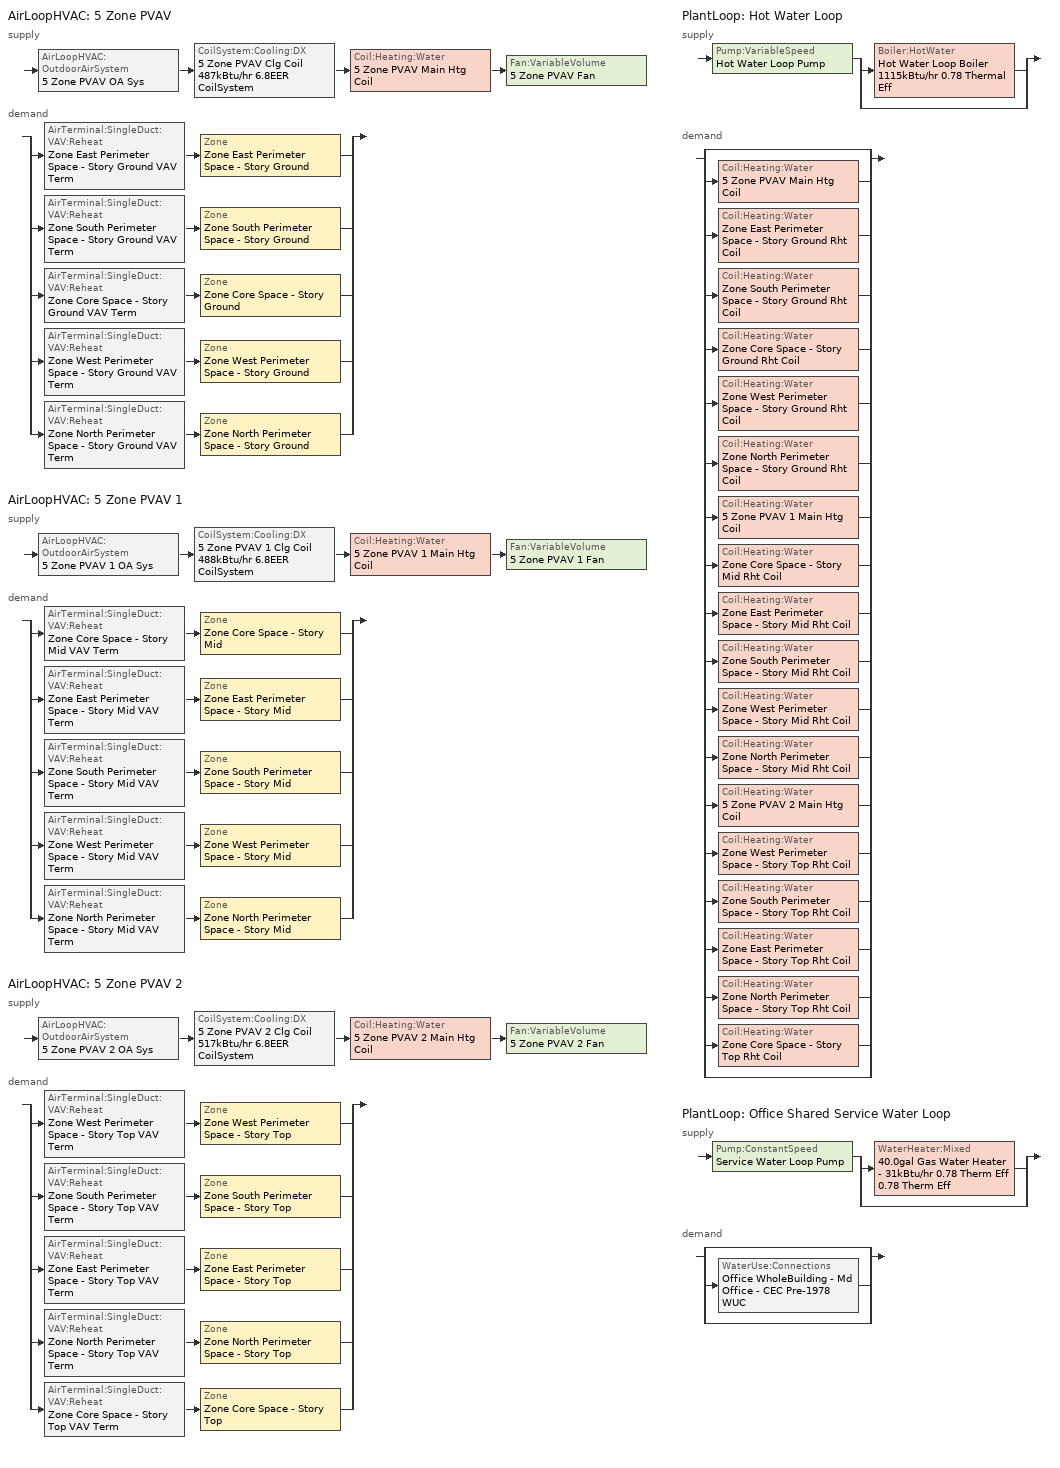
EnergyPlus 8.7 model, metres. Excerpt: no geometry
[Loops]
AirLoopHVAC '5 Zone PVAV'
 supply: AirLoopHVAC:OutdoorAirSystem '5 Zone PVAV OA Sys' > CoilSystem:Cooling:DX '5 Zone PVAV Clg Coil 487kBtu/hr 6.8EER CoilSystem' > Coil:Heating:Water '5 Zone PVAV Main Htg Coil' > Fan:VariableVolume '5 Zone PVAV Fan'
 demand: split
  | AirTerminal:SingleDuct:VAV:Reheat 'Zone East Perimeter Space - Story Ground VAV Term' > Zone 'Zone East Perimeter Space - Story Ground'
  | AirTerminal:SingleDuct:VAV:Reheat 'Zone South Perimeter Space - Story Ground VAV Term' > Zone 'Zone South Perimeter Space - Story Ground'
  | AirTerminal:SingleDuct:VAV:Reheat 'Zone Core Space - Story Ground VAV Term' > Zone 'Zone Core Space - Story Ground'
  | AirTerminal:SingleDuct:VAV:Reheat 'Zone West Perimeter Space - Story Ground VAV Term' > Zone 'Zone West Perimeter Space - Story Ground'
  | AirTerminal:SingleDuct:VAV:Reheat 'Zone North Perimeter Space - Story Ground VAV Term' > Zone 'Zone North Perimeter Space - Story Ground'
AirLoopHVAC '5 Zone PVAV 1'
 supply: AirLoopHVAC:OutdoorAirSystem '5 Zone PVAV 1 OA Sys' > CoilSystem:Cooling:DX '5 Zone PVAV 1 Clg Coil 488kBtu/hr 6.8EER CoilSystem' > Coil:Heating:Water '5 Zone PVAV 1 Main Htg Coil' > Fan:VariableVolume '5 Zone PVAV 1 Fan'
 demand: split
  | AirTerminal:SingleDuct:VAV:Reheat 'Zone Core Space - Story Mid VAV Term' > Zone 'Zone Core Space - Story Mid'
  | AirTerminal:SingleDuct:VAV:Reheat 'Zone East Perimeter Space - Story Mid VAV Term' > Zone 'Zone East Perimeter Space - Story Mid'
  | AirTerminal:SingleDuct:VAV:Reheat 'Zone South Perimeter Space - Story Mid VAV Term' > Zone 'Zone South Perimeter Space - Story Mid'
  | AirTerminal:SingleDuct:VAV:Reheat 'Zone West Perimeter Space - Story Mid VAV Term' > Zone 'Zone West Perimeter Space - Story Mid'
  | AirTerminal:SingleDuct:VAV:Reheat 'Zone North Perimeter Space - Story Mid VAV Term' > Zone 'Zone North Perimeter Space - Story Mid'
AirLoopHVAC '5 Zone PVAV 2'
 supply: AirLoopHVAC:OutdoorAirSystem '5 Zone PVAV 2 OA Sys' > CoilSystem:Cooling:DX '5 Zone PVAV 2 Clg Coil 517kBtu/hr 6.8EER CoilSystem' > Coil:Heating:Water '5 Zone PVAV 2 Main Htg Coil' > Fan:VariableVolume '5 Zone PVAV 2 Fan'
 demand: split
  | AirTerminal:SingleDuct:VAV:Reheat 'Zone West Perimeter Space - Story Top VAV Term' > Zone 'Zone West Perimeter Space - Story Top'
  | AirTerminal:SingleDuct:VAV:Reheat 'Zone South Perimeter Space - Story Top VAV Term' > Zone 'Zone South Perimeter Space - Story Top'
  | AirTerminal:SingleDuct:VAV:Reheat 'Zone East Perimeter Space - Story Top VAV Term' > Zone 'Zone East Perimeter Space - Story Top'
  | AirTerminal:SingleDuct:VAV:Reheat 'Zone North Perimeter Space - Story Top VAV Term' > Zone 'Zone North Perimeter Space - Story Top'
  | AirTerminal:SingleDuct:VAV:Reheat 'Zone Core Space - Story Top VAV Term' > Zone 'Zone Core Space - Story Top'
PlantLoop 'Hot Water Loop'
 supply: Pump:VariableSpeed 'Hot Water Loop Pump' > split
  | Boiler:HotWater 'Hot Water Loop Boiler 1115kBtu/hr 0.78 Thermal Eff'
  | bypass
 demand: split
  | bypass
  | Coil:Heating:Water '5 Zone PVAV Main Htg Coil'
  | Coil:Heating:Water 'Zone East Perimeter Space - Story Ground Rht Coil'
  | Coil:Heating:Water 'Zone South Perimeter Space - Story Ground Rht Coil'
  | Coil:Heating:Water 'Zone Core Space - Story Ground Rht Coil'
  | Coil:Heating:Water 'Zone West Perimeter Space - Story Ground Rht Coil'
  | Coil:Heating:Water 'Zone North Perimeter Space - Story Ground Rht Coil'
  | Coil:Heating:Water '5 Zone PVAV 1 Main Htg Coil'
  | Coil:Heating:Water 'Zone Core Space - Story Mid Rht Coil'
  | Coil:Heating:Water 'Zone East Perimeter Space - Story Mid Rht Coil'
  | Coil:Heating:Water 'Zone South Perimeter Space - Story Mid Rht Coil'
  | Coil:Heating:Water 'Zone West Perimeter Space - Story Mid Rht Coil'
  | Coil:Heating:Water 'Zone North Perimeter Space - Story Mid Rht Coil'
  | Coil:Heating:Water '5 Zone PVAV 2 Main Htg Coil'
  | Coil:Heating:Water 'Zone West Perimeter Space - Story Top Rht Coil'
  | Coil:Heating:Water 'Zone South Perimeter Space - Story Top Rht Coil'
  | Coil:Heating:Water 'Zone East Perimeter Space - Story Top Rht Coil'
  | Coil:Heating:Water 'Zone North Perimeter Space - Story Top Rht Coil'
  | Coil:Heating:Water 'Zone Core Space - Story Top Rht Coil'
  | bypass
PlantLoop 'Office Shared Service Water Loop'
 supply: Pump:ConstantSpeed 'Service Water Loop Pump' > split
  | WaterHeater:Mixed '40.0gal Gas Water Heater - 31kBtu/hr 0.78 Therm Eff 0.78 Therm Eff'
  | bypass
 demand: split
  | bypass
  | WaterUse:Connections 'Office WholeBuilding - Md Office - CEC Pre-1978 WUC'
  | bypass
[ZoneControl:Thermostat] Control Object Type 1=ThermostatSetpoint:DualSetpoint
Name | Zone or ZoneList | Control Type Schedule | Control Name 1
Zone Core Space - Story Ground Thermostat | Zone Core Space - Story Ground | Zone Core Space - Story Ground Thermostat Schedule | Office WholeBuilding - Md Office - CEC Pre-1978 Thermostat 11
Zone Core Space - Story Mid Thermostat | Zone Core Space - Story Mid | Zone Core Space - Story Mid Thermostat Schedule | Office WholeBuilding - Md Office - CEC Pre-1978 Thermostat 1
Zone Core Space - Story Top Thermostat | Zone Core Space - Story Top | Zone Core Space - Story Top Thermostat Schedule | Office WholeBuilding - Md Office - CEC Pre-1978 Thermostat 4
Zone East Perimeter Space - Story Ground Thermostat | Zone East Perimeter Space - Story Ground | Zone East Perimeter Space - Story Ground Thermostat Schedule | Office WholeBuilding - Md Office - CEC Pre-1978 Thermostat 6
Zone East Perimeter Space - Story Mid Thermostat | Zone East Perimeter Space - Story Mid | Zone East Perimeter Space - Story Mid Thermostat Schedule | Office WholeBuilding - Md Office - CEC Pre-1978 Thermostat 12
Zone East Perimeter Space - Story Top Thermostat | Zone East Perimeter Space - Story Top | Zone East Perimeter Space - Story Top Thermostat Schedule | Office WholeBuilding - Md Office - CEC Pre-1978 Thermostat 3
Zone North Perimeter Space - Story Ground Thermostat | Zone North Perimeter Space - Story Ground | Zone North Perimeter Space - Story Ground Thermostat Schedule | Office WholeBuilding - Md Office - CEC Pre-1978 Thermostat
Zone North Perimeter Space - Story Mid Thermostat | Zone North Perimeter Space - Story Mid | Zone North Perimeter Space - Story Mid Thermostat Schedule | Office WholeBuilding - Md Office - CEC Pre-1978 Thermostat 8
Zone North Perimeter Space - Story Top Thermostat | Zone North Perimeter Space - Story Top | Zone North Perimeter Space - Story Top Thermostat Schedule | Office WholeBuilding - Md Office - CEC Pre-1978 Thermostat 2
Zone South Perimeter Space - Story Ground Thermostat | Zone South Perimeter Space - Story Ground | Zone South Perimeter Space - Story Ground Thermostat Schedule | Office WholeBuilding - Md Office - CEC Pre-1978 Thermostat 13
Zone South Perimeter Space - Story Mid Thermostat | Zone South Perimeter Space - Story Mid | Zone South Perimeter Space - Story Mid Thermostat Schedule | Office WholeBuilding - Md Office - CEC Pre-1978 Thermostat 9
Zone South Perimeter Space - Story Top Thermostat | Zone South Perimeter Space - Story Top | Zone South Perimeter Space - Story Top Thermostat Schedule | Office WholeBuilding - Md Office - CEC Pre-1978 Thermostat 5
Zone West Perimeter Space - Story Ground Thermostat | Zone West Perimeter Space - Story Ground | Zone West Perimeter Space - Story Ground Thermostat Schedule | Office WholeBuilding - Md Office - CEC Pre-1978 Thermostat 10
Zone West Perimeter Space - Story Mid Thermostat | Zone West Perimeter Space - Story Mid | Zone West Perimeter Space - Story Mid Thermostat Schedule | Office WholeBuilding - Md Office - CEC Pre-1978 Thermostat 7
Zone West Perimeter Space - Story Top Thermostat | Zone West Perimeter Space - Story Top | Zone West Perimeter Space - Story Top Thermostat Schedule | Office WholeBuilding - Md Office - CEC Pre-1978 Thermostat 14
[ThermostatSetpoint:DualSetpoint] Heating Setpoint Temperature Schedule=OfficeHtgSetpt; Cooling Setpoint Temperature Schedule=OfficeClgSetpt
Office WholeBuilding - Md Office - CEC Pre-1978 Thermostat 11; Office WholeBuilding - Md Office - CEC Pre-1978 Thermostat 1; Office WholeBuilding - Md Office - CEC Pre-1978 Thermostat 4; Office WholeBuilding - Md Office - CEC Pre-1978 Thermostat 6; Office WholeBuilding - Md Office - CEC Pre-1978 Thermostat 12; Office WholeBuilding - Md Office - CEC Pre-1978 Thermostat 3; Office WholeBuilding - Md Office - CEC Pre-1978 Thermostat; Office WholeBuilding - Md Office - CEC Pre-1978 Thermostat 8; Office WholeBuilding - Md Office - CEC Pre-1978 Thermostat 2; Office WholeBuilding - Md Office - CEC Pre-1978 Thermostat 13; Office WholeBuilding - Md Office - CEC Pre-1978 Thermostat 9; Office WholeBuilding - Md Office - CEC Pre-1978 Thermostat 5; Office WholeBuilding - Md Office - CEC Pre-1978 Thermostat 10; Office WholeBuilding - Md Office - CEC Pre-1978 Thermostat 7; Office WholeBuilding - Md Office - CEC Pre-1978 Thermostat 14
[AirTerminal:SingleDuct:VAV:Reheat] Availability Schedule=Always On Discrete; Maximum Air Flow Rate {m3/s}=Autosize; Zone Minimum Air Flow Input Method=Constant; Fixed Minimum Air Flow Rate {m3/s}=0; Maximum Hot Water or Steam Flow Rate {m3/s}=Autosize; Minimum Hot Water or Steam Flow Rate {m3/s}=0; Convergence Tolerance=0.001; Damper Heating Action=Normal; Maximum Flow per Zone Floor Area During Reheat {m3/s-m2}=Autocalculate; Maximum Flow Fraction During Reheat=Autocalculate; Maximum Reheat Air Temperature {C}=35
Name | Constant Minimum Air Flow Fraction | Reheat Coil
Zone Core Space - Story Ground VAV Term | 0.327325 | Zone Core Space - Story Ground Rht Coil
Zone Core Space - Story Mid VAV Term | 0.316869 | Zone Core Space - Story Mid Rht Coil
Zone Core Space - Story Top VAV Term | 0.336864 | Zone Core Space - Story Top Rht Coil
Zone East Perimeter Space - Story Ground VAV Term | 0.3 | Zone East Perimeter Space - Story Ground Rht Coil
Zone East Perimeter Space - Story Mid VAV Term | 0.3 | Zone East Perimeter Space - Story Mid Rht Coil
Zone East Perimeter Space - Story Top VAV Term | 0.3 | Zone East Perimeter Space - Story Top Rht Coil
Zone North Perimeter Space - Story Ground VAV Term | 0.3 | Zone North Perimeter Space - Story Ground Rht Coil
Zone North Perimeter Space - Story Mid VAV Term | 0.3 | Zone North Perimeter Space - Story Mid Rht Coil
Zone North Perimeter Space - Story Top VAV Term | 0.3 | Zone North Perimeter Space - Story Top Rht Coil
Zone South Perimeter Space - Story Ground VAV Term | 0.3 | Zone South Perimeter Space - Story Ground Rht Coil
Zone South Perimeter Space - Story Mid VAV Term | 0.3 | Zone South Perimeter Space - Story Mid Rht Coil
Zone South Perimeter Space - Story Top VAV Term | 0.3 | Zone South Perimeter Space - Story Top Rht Coil
Zone West Perimeter Space - Story Ground VAV Term | 0.3 | Zone West Perimeter Space - Story Ground Rht Coil
Zone West Perimeter Space - Story Mid VAV Term | 0.3 | Zone West Perimeter Space - Story Mid Rht Coil
Zone West Perimeter Space - Story Top VAV Term | 0.3 | Zone West Perimeter Space - Story Top Rht Coil
[Coil:Heating:Water] Availability Schedule=Always On Discrete; U-Factor Times Area Value {W/K}=Autosize; Maximum Water Flow Rate {m3/s}=Autosize; Performance Input Method=UFactorTimesAreaAndDesignWaterFlowRate; Rated Capacity {W}=Autosize; Rated Inlet Water Temperature {C}=82.2222; Rated Inlet Air Temperature {C}=16.6667; Rated Outlet Water Temperature {C}=71.1111; Rated Outlet Air Temperature {C}=32.2222; Rated Ratio for Air and Water Convection=0.5
Zone Core Space - Story Ground Rht Coil; Zone Core Space - Story Mid Rht Coil; Zone Core Space - Story Top Rht Coil; Zone East Perimeter Space - Story Ground Rht Coil; Zone East Perimeter Space - Story Mid Rht Coil; Zone East Perimeter Space - Story Top Rht Coil; Zone North Perimeter Space - Story Ground Rht Coil; Zone North Perimeter Space - Story Mid Rht Coil; Zone North Perimeter Space - Story Top Rht Coil; Zone South Perimeter Space - Story Ground Rht Coil; Zone South Perimeter Space - Story Mid Rht Coil; Zone South Perimeter Space - Story Top Rht Coil; Zone West Perimeter Space - Story Ground Rht Coil; Zone West Perimeter Space - Story Mid Rht Coil; Zone West Perimeter Space - Story Top Rht Coil; 5 Zone PVAV Main Htg Coil; 5 Zone PVAV 1 Main Htg Coil; 5 Zone PVAV 2 Main Htg Coil
[Zone equipment]
Zone Core Space - Story Ground: Zone Core Space - Story Ground VAV Term
Zone Core Space - Story Mid: Zone Core Space - Story Mid VAV Term
Zone Core Space - Story Top: Zone Core Space - Story Top VAV Term
Zone East Perimeter Space - Story Ground: Zone East Perimeter Space - Story Ground VAV Term
Zone East Perimeter Space - Story Mid: Zone East Perimeter Space - Story Mid VAV Term
Zone East Perimeter Space - Story Top: Zone East Perimeter Space - Story Top VAV Term
Zone North Perimeter Space - Story Ground: Zone North Perimeter Space - Story Ground VAV Term
Zone North Perimeter Space - Story Mid: Zone North Perimeter Space - Story Mid VAV Term
Zone North Perimeter Space - Story Top: Zone North Perimeter Space - Story Top VAV Term
Zone South Perimeter Space - Story Ground: Zone South Perimeter Space - Story Ground VAV Term
Zone South Perimeter Space - Story Mid: Zone South Perimeter Space - Story Mid VAV Term
Zone South Perimeter Space - Story Top: Zone South Perimeter Space - Story Top VAV Term
Zone West Perimeter Space - Story Ground: Zone West Perimeter Space - Story Ground VAV Term
Zone West Perimeter Space - Story Mid: Zone West Perimeter Space - Story Mid VAV Term
Zone West Perimeter Space - Story Top: Zone West Perimeter Space - Story Top VAV Term
[Sizing:Zone] Zone Cooling Design Supply Air Temperature Input Method=SupplyAirTemperature; Zone Cooling Design Supply Air Temperature {C}=12.7778; Zone Cooling Design Supply Air Temperature Difference {deltaC}=11.11; Zone Heating Design Supply Air Temperature Input Method=SupplyAirTemperature; Zone Heating Design Supply Air Temperature {C}=50; Zone Heating Design Supply Air Temperature Difference {deltaC}=11.11; Zone Cooling Design Supply Air Humidity Ratio {kgWater/kgDryAir}=0.0085; Zone Heating Design Supply Air Humidity Ratio {kgWater/kgDryAir}=0.008; Design Specification Outdoor Air Object=Office WholeBuilding - Md Office Ventilation; Cooling Design Air Flow Method=DesignDay; Cooling Design Air Flow Rate {m3/s}=0; Cooling Minimum Air Flow per Zone Floor Area {m3/s-m2}=0.000762; Cooling Minimum Air Flow {m3/s}=0; Cooling Minimum Air Flow Fraction=0; Heating Design Air Flow Method=DesignDay; Heating Design Air Flow Rate {m3/s}=0; Heating Maximum Air Flow per Zone Floor Area {m3/s-m2}=0.002032; Heating Maximum Air Flow {m3/s}=0.141576; Heating Maximum Air Flow Fraction=0.3; Account for Dedicated Outdoor Air System=No
Name | Design Specification Zone Air Distribution Object
Zone Core Space - Story Ground | Zone Core Space - Story Ground Design Spec Zone Air Dist
Zone Core Space - Story Mid | Zone Core Space - Story Mid Design Spec Zone Air Dist
Zone Core Space - Story Top | Zone Core Space - Story Top Design Spec Zone Air Dist
Zone East Perimeter Space - Story Ground | Zone East Perimeter Space - Story Ground Design Spec Zone Air Dist
Zone East Perimeter Space - Story Mid | Zone East Perimeter Space - Story Mid Design Spec Zone Air Dist
Zone East Perimeter Space - Story Top | Zone East Perimeter Space - Story Top Design Spec Zone Air Dist
Zone North Perimeter Space - Story Ground | Zone North Perimeter Space - Story Ground Design Spec Zone Air Dist
Zone North Perimeter Space - Story Mid | Zone North Perimeter Space - Story Mid Design Spec Zone Air Dist
Zone North Perimeter Space - Story Top | Zone North Perimeter Space - Story Top Design Spec Zone Air Dist
Zone South Perimeter Space - Story Ground | Zone South Perimeter Space - Story Ground Design Spec Zone Air Dist
Zone South Perimeter Space - Story Mid | Zone South Perimeter Space - Story Mid Design Spec Zone Air Dist
Zone South Perimeter Space - Story Top | Zone South Perimeter Space - Story Top Design Spec Zone Air Dist
Zone West Perimeter Space - Story Ground | Zone West Perimeter Space - Story Ground Design Spec Zone Air Dist
Zone West Perimeter Space - Story Mid | Zone West Perimeter Space - Story Mid Design Spec Zone Air Dist
Zone West Perimeter Space - Story Top | Zone West Perimeter Space - Story Top Design Spec Zone Air Dist
[DesignSpecification:ZoneAirDistribution] Zone Air Distribution Effectiveness in Cooling Mode=1; Zone Air Distribution Effectiveness in Heating Mode=1
Zone Core Space - Story Ground Design Spec Zone Air Dist; Zone Core Space - Story Mid Design Spec Zone Air Dist; Zone Core Space - Story Top Design Spec Zone Air Dist; Zone East Perimeter Space - Story Ground Design Spec Zone Air Dist; Zone East Perimeter Space - Story Mid Design Spec Zone Air Dist; Zone East Perimeter Space - Story Top Design Spec Zone Air Dist; Zone North Perimeter Space - Story Ground Design Spec Zone Air Dist; Zone North Perimeter Space - Story Mid Design Spec Zone Air Dist; Zone North Perimeter Space - Story Top Design Spec Zone Air Dist; Zone South Perimeter Space - Story Ground Design Spec Zone Air Dist; Zone South Perimeter Space - Story Mid Design Spec Zone Air Dist; Zone South Perimeter Space - Story Top Design Spec Zone Air Dist; Zone West Perimeter Space - Story Ground Design Spec Zone Air Dist; Zone West Perimeter Space - Story Mid Design Spec Zone Air Dist; Zone West Perimeter Space - Story Top Design Spec Zone Air Dist
[Controller:MechanicalVentilation] Availability Schedule=Always On Discrete; Demand Controlled Ventilation=No; System Outdoor Air Method=ZoneSum; Design Specification Outdoor Air Object Name 1=Office WholeBuilding - Md Office Ventilation; Design Specification Outdoor Air Object Name 2=Office WholeBuilding - Md Office Ventilation; Design Specification Outdoor Air Object Name 3=Office WholeBuilding - Md Office Ventilation; Design Specification Outdoor Air Object Name 4=Office WholeBuilding - Md Office Ventilation; Design Specification Outdoor Air Object Name 5=Office WholeBuilding - Md Office Ventilation
Name | Zone Name 1 | Design Specification Zone Air Distribution Object Name 1 | Zone Name 2 | Design Specification Zone Air Distribution Object Name 2 | Zone Name 3 | Design Specification Zone Air Distribution Object Name 3 | Zone Name 4 | Design Specification Zone Air Distribution Object Name 4 | Zone Name 5 | Design Specification Zone Air Distribution Object Name 5
5 Zone PVAV Ventilation Controller | Zone Core Space - Story Ground | Zone Core Space - Story Ground Design Spec Zone Air Dist | Zone East Perimeter Space - Story Ground | Zone East Perimeter Space - Story Ground Design Spec Zone Air Dist | Zone North Perimeter Space - Story Ground | Zone North Perimeter Space - Story Ground Design Spec Zone Air Dist | Zone South Perimeter Space - Story Ground | Zone South Perimeter Space - Story Ground Design Spec Zone Air Dist | Zone West Perimeter Space - Story Ground | Zone West Perimeter Space - Story Ground Design Spec Zone Air Dist
5 Zone PVAV 1 Ventilation Controller | Zone Core Space - Story Mid | Zone Core Space - Story Mid Design Spec Zone Air Dist | Zone East Perimeter Space - Story Mid | Zone East Perimeter Space - Story Mid Design Spec Zone Air Dist | Zone North Perimeter Space - Story Mid | Zone North Perimeter Space - Story Mid Design Spec Zone Air Dist | Zone South Perimeter Space - Story Mid | Zone South Perimeter Space - Story Mid Design Spec Zone Air Dist | Zone West Perimeter Space - Story Mid | Zone West Perimeter Space - Story Mid Design Spec Zone Air Dist
5 Zone PVAV 2 Ventilation Controller | Zone Core Space - Story Top | Zone Core Space - Story Top Design Spec Zone Air Dist | Zone East Perimeter Space - Story Top | Zone East Perimeter Space - Story Top Design Spec Zone Air Dist | Zone North Perimeter Space - Story Top | Zone North Perimeter Space - Story Top Design Spec Zone Air Dist | Zone South Perimeter Space - Story Top | Zone South Perimeter Space - Story Top Design Spec Zone Air Dist | Zone West Perimeter Space - Story Top | Zone West Perimeter Space - Story Top Design Spec Zone Air Dist
[DesignSpecification:OutdoorAir]
Office WholeBuilding - Md Office Ventilation: Outdoor Air Method=Maximum; Outdoor Air Flow per Person {m3/s-person}=0.00707921; Outdoor Air Flow per Zone Floor Area {m3/s-m2}=0.000762; Outdoor Air Flow per Zone {m3/s}=0; Outdoor Air Flow Air Changes per Hour {1/hr}=0
[AirLoopHVAC] Design Supply Air Flow Rate {m3/s}=AutoSize
5 Zone PVAV; 5 Zone PVAV 1; 5 Zone PVAV 2
[Sizing:System] Type of Load to Size On=Sensible; Design Outdoor Air Flow Rate {m3/s}=2.10835; Central Heating Maximum System Air Flow Ratio=0.3; Preheat Design Temperature {C}=7; Preheat Design Humidity Ratio {kgWater/kgDryAir}=0.008; Precool Design Temperature {C}=12.8; Precool Design Humidity Ratio {kgWater/kgDryAir}=0.008; Central Cooling Design Supply Air Temperature {C}=14; Central Heating Design Supply Air Temperature {C}=16.6667; Type of Zone Sum to Use=Coincident; 100% Outdoor Air in Cooling=No; 100% Outdoor Air in Heating=No; Central Cooling Design Supply Air Humidity Ratio {kgWater/kgDryAir}=0.0085; Central Heating Design Supply Air Humidity Ratio {kgWater/kgDryAir}=0.008; Cooling Supply Air Flow Rate Method=DesignDay; Cooling Supply Air Flow Rate {m3/s}=0; Cooling Supply Air Flow Rate Per Floor Area {m3/s-m2}=0.00996765; Cooling Fraction of Autosized Cooling Supply Air Flow Rate=1; Cooling Supply Air Flow Rate Per Unit Cooling Capacity {m3/s-W}=3.94755e-05; Heating Supply Air Flow Rate Method=DesignDay; Heating Supply Air Flow Rate {m3/s}=0; Heating Supply Air Flow Rate Per Floor Area {m3/s-m2}=0.00996765; Heating Fraction of Autosized Heating Supply Air Flow Rate=1; Heating Fraction of Autosized Cooling Supply Air Flow Rate=1; Heating Supply Air Flow Rate Per Unit Heating Capacity {m3/s-W}=3.15882e-05; System Outdoor Air Method=ZoneSum; Zone Maximum Outdoor Air Fraction=1; Cooling Design Capacity Method=CoolingDesignCapacity; Cooling Design Capacity {W}=Autosize; Cooling Design Capacity Per Floor Area {W/m2}=234.7; Fraction of Autosized Cooling Design Capacity=1; Heating Design Capacity Method=HeatingDesignCapacity; Heating Design Capacity {W}=Autosize; Heating Design Capacity Per Floor Area {W/m2}=157; Fraction of Autosized Heating Design Capacity=1; Central Cooling Capacity Control Method=OnOff
5 Zone PVAV; 5 Zone PVAV 1; 5 Zone PVAV 2
[Controller:WaterCoil] Control Variable=Temperature; Action=Normal; Actuator Variable=Flow; Controller Convergence Tolerance {deltaC}=0.0001; Maximum Actuated Flow {m3/s}=Autosize; Minimum Actuated Flow {m3/s}=0
Controller Water Coil 1; Controller Water Coil 7; Controller Water Coil 13
[Controller:OutdoorAir] Minimum Outdoor Air Flow Rate {m3/s}=0; Maximum Outdoor Air Flow Rate {m3/s}=Autosize; Economizer Control Type=NoEconomizer; Economizer Control Action Type=ModulateFlow; Economizer Maximum Limit Dry-Bulb Temperature {C}=28; Economizer Maximum Limit Enthalpy {J/kg}=64000; Economizer Minimum Limit Dry-Bulb Temperature {C}=-100; Lockout Type=LockoutWithCompressor; Minimum Limit Type=FixedMinimum; Minimum Outdoor Air Schedule=Always On Discrete; High Humidity Control=No; Control High Indoor Humidity Based on Outdoor Humidity Ratio=Yes; Heat Recovery Bypass Control Type=BypassWhenWithinEconomizerLimits
Name | Mechanical Ventilation Controller
Controller Outdoor Air 1 | 5 Zone PVAV Ventilation Controller
Controller Outdoor Air 2 | 5 Zone PVAV 1 Ventilation Controller
Controller Outdoor Air 3 | 5 Zone PVAV 2 Ventilation Controller
[SetpointManager:MixedAir] Control Variable=Temperature
Node 57 OS Default SPM; Node 54 OS Default SPM; Node 51 OS Default SPM; Node 93 OS Default SPM; Node 90 OS Default SPM; Node 87 OS Default SPM; Node 129 OS Default SPM; Node 126 OS Default SPM; Node 123 OS Default SPM
[CoilSystem:Cooling:DX] Availability Schedule=Always On Discrete
Name | Cooling Coil
5 Zone PVAV Clg Coil 487kBtu/hr 6.8EER CoilSystem | 5 Zone PVAV Clg Coil 487kBtu/hr 6.8EER
5 Zone PVAV 1 Clg Coil 488kBtu/hr 6.8EER CoilSystem | 5 Zone PVAV 1 Clg Coil 488kBtu/hr 6.8EER
5 Zone PVAV 2 Clg Coil 517kBtu/hr 6.8EER CoilSystem | 5 Zone PVAV 2 Clg Coil 517kBtu/hr 6.8EER
[Coil:Cooling:DX:TwoSpeed] Availability Schedule=Always On Discrete; High Speed Gross Rated Total Cooling Capacity {W}=Autosize; High Speed Rated Sensible Heat Ratio=Autosize; High Speed Rated Air Flow Rate {m3/s}=Autosize; Low Speed Gross Rated Total Cooling Capacity {W}=Autosize; Low Speed Gross Rated Sensible Heat Ratio=0.69; Low Speed Rated Air Flow Rate {m3/s}=Autosize; Condenser Type=AirCooled; High Speed Evaporative Condenser Effectiveness=0; Low Speed Evaporative Condenser Effectiveness=0; Basin Heater Capacity {W/K}=10; Basin Heater Setpoint Temperature {C}=2
Name | High Speed Gross Rated Cooling COP {W/W} | Total Cooling Capacity Function of Temperature Curve | Total Cooling Capacity Function of Flow Fraction Curve | Energy Input Ratio Function of Temperature Curve | Energy Input Ratio Function of Flow Fraction Curve | Part Load Fraction Correlation Curve | Low Speed Gross Rated Cooling COP {W/W} | Low Speed Total Cooling Capacity Function of Temperature Curve | Low Speed Energy Input Ratio Function of Temperature Curve
5 Zone PVAV Clg Coil 487kBtu/hr 6.8EER | 2.55788 | Curve_Biquadratic_CBES_11 | Curve_Quadratic_CBES_10 | Curve_Biquadratic_CBES_12 | Curve_Quadratic_CBES_11 | Curve_Quadratic_CBES_12 | 2.55788 | Curve_Biquadratic_CBES_13 | Curve_Biquadratic_CBES_14
5 Zone PVAV 1 Clg Coil 488kBtu/hr 6.8EER | 2.55875 | Curve_Biquadratic_CBES_03 | Curve_Quadratic_CBES_04 | Curve_Biquadratic_CBES_04 | Curve_Quadratic_CBES_05 | Curve_Quadratic_CBES_06 | 2.55875 | Curve_Biquadratic_CBES_5 | Curve_Biquadratic_CBES_6
5 Zone PVAV 2 Clg Coil 517kBtu/hr 6.8EER | 2.57391 | Curve_Biquadratic_CBES_7 | Curve_Quadratic_CBES_7 | Curve_Biquadratic_CBES_8 | Curve_Quadratic_CBES_8 | Curve_Quadratic_CBES_9 | 2.57391 | Curve_Biquadratic_CBES_9 | Curve_Biquadratic_CBES_10
[Fan:VariableVolume] Fan Total Efficiency=0.53625; Pressure Rise {Pa}=1574.24; Maximum Flow Rate {m3/s}=AutoSize; Fan Power Minimum Flow Rate Input Method=Fraction; Fan Power Minimum Flow Fraction=0.7; Fan Power Minimum Air Flow Rate {m3/s}=0; Motor Efficiency=0.825; Motor In Airstream Fraction=1; Fan Power Coefficient 1=0.1631; Fan Power Coefficient 2=1.5901; Fan Power Coefficient 3=-0.8817; Fan Power Coefficient 4=0.1281; Fan Power Coefficient 5=0
Name | Availability Schedule
5 Zone PVAV Fan | 5 Zone PVAV Occ Sch
5 Zone PVAV 1 Fan | 5 Zone PVAV 1 Occ Sch
5 Zone PVAV 2 Fan | 5 Zone PVAV 2 Occ Sch
[SetpointManager:Scheduled] Control Variable=Temperature
Name | Schedule
Setpoint Manager Scheduled 1 | Supply Air Temp - 55F
Setpoint Manager Scheduled 2 | Supply Air Temp - 55F 1
Setpoint Manager Scheduled 3 | Supply Air Temp - 55F 2
Hot water loop setpoint manager | Hot Water Loop Temp - 180F
Service hot water setpoint manager | Service Water Loop Temp - 140F
[PlantLoop] Fluid Type=Water; Minimum Loop Temperature {C}=10; Maximum Loop Flow Rate {m3/s}=Autosize; Minimum Loop Flow Rate {m3/s}=0; Plant Loop Volume {m3}=Autocalculate; Load Distribution Scheme=Optimal; Plant Loop Demand Calculation Scheme=SingleSetpoint
Name | Plant Equipment Operation Scheme | Maximum Loop Temperature {C}
Hot Water Loop | Hot Water Loop Operation Schemes | 100
Office Shared Service Water Loop | Office Shared Service Water Loop Operation Schemes | 60
[Sizing:Plant] Loop Type=Heating; Sizing Option=NonCoincident; Zone Timesteps in Averaging Window=1; Coincident Sizing Factor Mode=None
Name | Design Loop Exit Temperature {C} | Loop Design Temperature Difference {deltaC}
Hot Water Loop | 82.2222 | 11.1111
Office Shared Service Water Loop | 60 | 5
[Pump:VariableSpeed]
Hot Water Loop Pump: Design Maximum Flow Rate {m3/s}=Autosize; Design Pump Head {Pa}=179344; Design Power Consumption {W}=Autosize; Motor Efficiency=0.825; Fraction of Motor Inefficiencies to Fluid Stream=0; Coefficient 1 of the Part Load Performance Curve=0; Coefficient 2 of the Part Load Performance Curve=1; Coefficient 3 of the Part Load Performance Curve=0; Coefficient 4 of the Part Load Performance Curve=0; Design Minimum Flow Rate {m3/s}=0; Pump Control Type=Intermittent
[Boiler:HotWater]
Hot Water Loop Boiler 1115kBtu/hr 0.78 Thermal Eff: Fuel Type=NaturalGas; Nominal Capacity {W}=Autosize; Nominal Thermal Efficiency=0.78; Efficiency Curve Temperature Evaluation Variable=LeavingBoiler; Normalized Boiler Efficiency Curve=Boiler Constant Efficiency Curve; Design Water Outlet Temperature {C}=82.2222; Design Water Flow Rate {m3/s}=Autosize; Minimum Part Load Ratio=0; Maximum Part Load Ratio=1.2; Optimum Part Load Ratio=1; Water Outlet Upper Temperature Limit {C}=95; Boiler Flow Mode=LeavingSetpointModulated; Parasitic Electric Load {W}=0; Sizing Factor=1
[PlantEquipmentOperationSchemes] Control Scheme Object Type 1=PlantEquipmentOperation:HeatingLoad; Control Scheme Schedule Name 1=Always On Discrete
Name | Control Scheme Name 1
Hot Water Loop Operation Schemes | Hot Water Loop Heating Operation Scheme
Office Shared Service Water Loop Operation Schemes | Office Shared Service Water Loop Heating Operation Scheme
[PlantEquipmentOperation:HeatingLoad] Load Range Lower Limit 1 {W}=0; Load Range Upper Limit 1 {W}=1000000000
Name | Range Equipment List Name 1
Hot Water Loop Heating Operation Scheme | Hot Water Loop Heating Equipment List
Office Shared Service Water Loop Heating Operation Scheme | Office Shared Service Water Loop Heating Equipment List
[PlantEquipmentList]
Hot Water Loop Heating Equipment List: Boiler:HotWater, Hot Water Loop Boiler 1115kBtu/hr 0.78 Thermal Eff
Office Shared Service Water Loop Heating Equipment List: WaterHeater:Mixed, 40.0gal Gas Water Heater - 31kBtu/hr 0.78 Therm Eff 0.78 Therm Eff
[Pump:ConstantSpeed]
Service Water Loop Pump: Design Flow Rate {m3/s}=Autosize; Design Pump Head {Pa}=29890.7; Design Power Consumption {W}=Autosize; Motor Efficiency=0.825; Fraction of Motor Inefficiencies to Fluid Stream=0; Pump Control Type=Intermittent
[WaterHeater:Mixed]
40.0gal Gas Water Heater - 31kBtu/hr 0.78 Therm Eff 0.78 Therm Eff: Tank Volume {m3}=0.151416; Setpoint Temperature Schedule=Service Water Loop Temp - 140F; Deadband Temperature Difference {deltaC}=2; Maximum Temperature Limit {C}=82.2222; Heater Control Type=Cycle; Heater Maximum Capacity {W}=8942.22; Heater Ignition Minimum Flow Rate {m3/s}=0; Heater Ignition Delay {s}=0; Heater Fuel Type=NaturalGas; Heater Thermal Efficiency=0.78; Off Cycle Parasitic Fuel Consumption Rate {W}=20; Off Cycle Parasitic Fuel Type=NaturalGas; Off Cycle Parasitic Heat Fraction to Tank=0.8; On Cycle Parasitic Fuel Consumption Rate {W}=0; On Cycle Parasitic Fuel Type=NaturalGas; On Cycle Parasitic Heat Fraction to Tank=0; Ambient Temperature Indicator=Schedule; Ambient Temperature Schedule=Water Heater Ambient Temp Schedule - 70F; Off Cycle Loss Coefficient to Ambient Temperature {W/K}=5.99799; Off Cycle Loss Fraction to Zone=1; On Cycle Loss Coefficient to Ambient Temperature {W/K}=5.99799; On Cycle Loss Fraction to Zone=1; Use Side Effectiveness=1; Source Side Effectiveness=1; Use Side Design Flow Rate {m3/s}=Autosize; Source Side Design Flow Rate {m3/s}=Autosize; Indirect Water Heating Recovery Time {hr}=1.5; Source Side Flow Control Mode=IndirectHeatPrimarySetpoint
[WaterUse:Connections]
Office WholeBuilding - Md Office - CEC Pre-1978 WUC: Water Use Equipment Name 1=Office WholeBuilding - Md Office - CEC Pre-1978 SWH
[WaterUse:Equipment]
Office WholeBuilding - Md Office - CEC Pre-1978 SWH: Peak Flow Rate {m3/s}=5.36067e-05; Flow Rate Fraction Schedule=OfficeServiceHotWater; Target Temperature Schedule=43.3 C; Sensible Fraction Schedule=0.2 Fraction; Latent Fraction Schedule=0.05 Fraction
[Schedule:Compact]
Zone Core Space - Story Ground Thermostat Schedule; Zone Core Space - Story Mid Thermostat Schedule; Zone Core Space - Story Top Thermostat Schedule; Zone East Perimeter Space - Story Ground Thermostat Schedule; Zone East Perimeter Space - Story Mid Thermostat Schedule; Zone East Perimeter Space - Story Top Thermostat Schedule; Zone North Perimeter Space - Story Ground Thermostat Schedule; Zone North Perimeter Space - Story Mid Thermostat Schedule; Zone North Perimeter Space - Story Top Thermostat Schedule; Zone South Perimeter Space - Story Ground Thermostat Schedule; Zone South Perimeter Space - Story Mid Thermostat Schedule; Zone South Perimeter Space - Story Top Thermostat Schedule; Zone West Perimeter Space - Story Ground Thermostat Schedule; Zone West Perimeter Space - Story Mid Thermostat Schedule; Zone West Perimeter Space - Story Top Thermostat Schedule: Through: 12/31, For: AllDays, Until: 24:00, 4
[Schedule:Day:Interval]
OfficeHtgSetpt Default|Wkdy|WntrDsn Day; OfficeHtgSetpt Default; OfficeHtgSetpt Winter Design Day: No, 05:00, 15.5556, 24:00, 21.1111
OfficeHtgSetpt Sat Day: No, 05:00, 15.5556, 19:00, 21.1111, 24:00, 15.5556
OfficeHtgSetpt Sun Day: No, 24:00, 15.5556
OfficeHtgSetpt Summer Design Day: No, 24:00, 15.6
OfficeClgSetpt Default|Wkdy|SmrDsn Day; OfficeClgSetpt Default; OfficeClgSetpt Summer Design Day: No, 05:00, 29.4444, 24:00, 23.8889
OfficeClgSetpt Sat Day: No, 05:00, 29.4444, 19:00, 23.8889, 24:00, 29.4444
OfficeClgSetpt Sun Day: No, 24:00, 29.4444
OfficeClgSetpt Winter Design Day: No, 24:00, 29.44
0.05 Fraction Default; 0.2 Fraction Default: No, 24:00, 0.2
43.3 C Default: No, 24:00, 43.3
5 Zone PVAV 1 Occ Sch Default; 5 Zone PVAV 1 Occ Sch Summer Design Day; 5 Zone PVAV 1 Occ Sch Winter Design Day; 5 Zone PVAV 2 Occ Sch Default; 5 Zone PVAV 2 Occ Sch Summer Design Day; 5 Zone PVAV 2 Occ Sch Winter Design Day; 5 Zone PVAV Occ Sch Default; 5 Zone PVAV Occ Sch Summer Design Day; 5 Zone PVAV Occ Sch Winter Design Day: No, 24:00, 1
5 Zone PVAV 1 Occ Sch Friday; 5 Zone PVAV 1 Occ Sch Monday; 5 Zone PVAV 1 Occ Sch Thursday; 5 Zone PVAV 1 Occ Sch Tuesday; 5 Zone PVAV 1 Occ Sch Wednesday; 5 Zone PVAV 2 Occ Sch Friday; 5 Zone PVAV 2 Occ Sch Monday; 5 Zone PVAV 2 Occ Sch Thursday; 5 Zone PVAV 2 Occ Sch Tuesday; 5 Zone PVAV 2 Occ Sch Wednesday; 5 Zone PVAV Occ Sch Friday; 5 Zone PVAV Occ Sch Monday; 5 Zone PVAV Occ Sch Thursday; 5 Zone PVAV Occ Sch Tuesday; 5 Zone PVAV Occ Sch Wednesday: No, 07:00, 0, 18:00, 1, 24:00, 0
5 Zone PVAV 1 Occ Sch Saturday; 5 Zone PVAV 2 Occ Sch Saturday; 5 Zone PVAV Occ Sch Saturday: No, 08:00, 0, 12:00, 1, 24:00, 0
5 Zone PVAV 1 Occ Sch Sunday; 5 Zone PVAV 2 Occ Sch Sunday; 5 Zone PVAV Occ Sch Sunday; Schedule Day 8: No, 24:00, 0
Hot Water Loop Temp - 180F Default: No, 24:00, 82.2222
OfficeServiceHotWater Sat Day: No, 05:00, 0.05, 06:00, 0.08, 07:00, 0.07, 08:00, 0.11, 09:00, 0.15, 10:00, 0.21, 11:00, 0.19, 12:00, 0.23, 13:00, 0.2, 14:00, 0.19, 15:00, 0.15, 16:00, 0.12, 17:00, 0.14, 21:00, 0.07, 22:00, 0.09, 24:00, 0.05
OfficeServiceHotWater Sun Day: No, 05:00, 0.04, 06:00, 0.07, 11:00, 0.04, 13:00, 0.06, 14:00, 0.09, 15:00, 0.06, 21:00, 0.04, 22:00, 0.07, 24:00, 0.04
OfficeServiceHotWater Wkdy Day: No, 05:00, 0.05, 06:00, 0.08, 07:00, 0.07, 08:00, 0.19, 09:00, 0.35, 10:00, 0.38, 11:00, 0.39, 12:00, 0.47, 13:00, 0.57, 14:00, 0.54, 15:00, 0.34, 16:00, 0.33, 17:00, 0.44, 18:00, 0.26, 19:00, 0.21, 20:00, 0.15, 21:00, 0.17, 22:00, 0.08, 24:00, 0.05
Service Water Loop Temp - 140F Default: No, 24:00, 60
Supply Air Temp - 55F Default; Supply Air Temp - 55F Default 1; Supply Air Temp - 55F Default 2: No, 24:00, 12.7778
Water Heater Ambient Temp Schedule - 70F Default: No, 24:00, 21.1111
[Schedule:Week:Daily]
Schedule:Week:Daily {04d2dcd3-498a-4a1b-9596-6f2b676d8dd2}: OfficeHtgSetpt Default, OfficeHtgSetpt Default, OfficeHtgSetpt Default, OfficeHtgSetpt Default, OfficeHtgSetpt Default|Wkdy|WntrDsn Day, OfficeHtgSetpt Default|Wkdy|WntrDsn Day, OfficeHtgSetpt Sat Day, OfficeHtgSetpt Default, OfficeHtgSetpt Summer Design Day, OfficeHtgSetpt Winter Design Day, OfficeHtgSetpt Default, OfficeHtgSetpt Default
Schedule:Week:Daily {ab9dd332-1c0e-4966-8940-05681463ea6b}: OfficeHtgSetpt Sun Day, OfficeHtgSetpt Default|Wkdy|WntrDsn Day, OfficeHtgSetpt Default|Wkdy|WntrDsn Day, OfficeHtgSetpt Default|Wkdy|WntrDsn Day, OfficeHtgSetpt Default|Wkdy|WntrDsn Day, OfficeHtgSetpt Default|Wkdy|WntrDsn Day, OfficeHtgSetpt Sat Day, OfficeHtgSetpt Default, OfficeHtgSetpt Summer Design Day, OfficeHtgSetpt Winter Design Day, OfficeHtgSetpt Default, OfficeHtgSetpt Default
Schedule:Week:Daily {b25d64b0-245b-401b-b9b2-2d27d81268ee}: OfficeClgSetpt Default, OfficeClgSetpt Default, OfficeClgSetpt Default, OfficeClgSetpt Default, OfficeClgSetpt Default|Wkdy|SmrDsn Day, OfficeClgSetpt Default|Wkdy|SmrDsn Day, OfficeClgSetpt Sat Day, OfficeClgSetpt Default, OfficeClgSetpt Summer Design Day, OfficeClgSetpt Winter Design Day, OfficeClgSetpt Default, OfficeClgSetpt Default
Schedule:Week:Daily {3b199896-4192-4e6d-9ea7-8211acd9cbfb}: OfficeClgSetpt Sun Day, OfficeClgSetpt Default|Wkdy|SmrDsn Day, OfficeClgSetpt Default|Wkdy|SmrDsn Day, OfficeClgSetpt Default|Wkdy|SmrDsn Day, OfficeClgSetpt Default|Wkdy|SmrDsn Day, OfficeClgSetpt Default|Wkdy|SmrDsn Day, OfficeClgSetpt Sat Day, OfficeClgSetpt Default, OfficeClgSetpt Summer Design Day, OfficeClgSetpt Winter Design Day, OfficeClgSetpt Default, OfficeClgSetpt Default
Schedule:Week:Daily {d5c3a806-7e28-49f1-9ee8-94a36a2fe5c3}: 0.05 Fraction Default, 0.05 Fraction Default, 0.05 Fraction Default, 0.05 Fraction Default, 0.05 Fraction Default, 0.05 Fraction Default, 0.05 Fraction Default, 0.05 Fraction Default, 0.05 Fraction Default, 0.05 Fraction Default, 0.05 Fraction Default, 0.05 Fraction Default
Schedule:Week:Daily {9c16466a-01c5-468b-bcfc-a71cbe53638e}: 0.2 Fraction Default, 0.2 Fraction Default, 0.2 Fraction Default, 0.2 Fraction Default, 0.2 Fraction Default, 0.2 Fraction Default, 0.2 Fraction Default, 0.2 Fraction Default, 0.2 Fraction Default, 0.2 Fraction Default, 0.2 Fraction Default, 0.2 Fraction Default
Schedule:Week:Daily {10408762-ea08-4115-bcd5-f82ff3965f30}: 43.3 C Default, 43.3 C Default, 43.3 C Default, 43.3 C Default, 43.3 C Default, 43.3 C Default, 43.3 C Default, 43.3 C Default, 43.3 C Default, 43.3 C Default, 43.3 C Default, 43.3 C Default
Schedule:Week:Daily {ba07fa39-e480-4b69-a7bc-2e64f26dcf98}: 5 Zone PVAV 1 Occ Sch Default, 5 Zone PVAV 1 Occ Sch Default, 5 Zone PVAV 1 Occ Sch Default, 5 Zone PVAV 1 Occ Sch Default, 5 Zone PVAV 1 Occ Sch Thursday, 5 Zone PVAV 1 Occ Sch Friday, 5 Zone PVAV 1 Occ Sch Saturday, 5 Zone PVAV 1 Occ Sch Default, 5 Zone PVAV 1 Occ Sch Summer Design Day, 5 Zone PVAV 1 Occ Sch Winter Design Day, 5 Zone PVAV 1 Occ Sch Default, 5 Zone PVAV 1 Occ Sch Default
Schedule:Week:Daily {15daf371-9596-44ab-95e7-4e430fbd3249}: 5 Zone PVAV 1 Occ Sch Sunday, 5 Zone PVAV 1 Occ Sch Monday, 5 Zone PVAV 1 Occ Sch Tuesday, 5 Zone PVAV 1 Occ Sch Wednesday, 5 Zone PVAV 1 Occ Sch Thursday, 5 Zone PVAV 1 Occ Sch Friday, 5 Zone PVAV 1 Occ Sch Saturday, 5 Zone PVAV 1 Occ Sch Default, 5 Zone PVAV 1 Occ Sch Summer Design Day, 5 Zone PVAV 1 Occ Sch Winter Design Day, 5 Zone PVAV 1 Occ Sch Default, 5 Zone PVAV 1 Occ Sch Default
Schedule:Week:Daily {e332d6ac-740d-4976-8a27-c7d5b84c9a8f}: 5 Zone PVAV 2 Occ Sch Default, 5 Zone PVAV 2 Occ Sch Default, 5 Zone PVAV 2 Occ Sch Default, 5 Zone PVAV 2 Occ Sch Default, 5 Zone PVAV 2 Occ Sch Thursday, 5 Zone PVAV 2 Occ Sch Friday, 5 Zone PVAV 2 Occ Sch Saturday, 5 Zone PVAV 2 Occ Sch Default, 5 Zone PVAV 2 Occ Sch Summer Design Day, 5 Zone PVAV 2 Occ Sch Winter Design Day, 5 Zone PVAV 2 Occ Sch Default, 5 Zone PVAV 2 Occ Sch Default
Schedule:Week:Daily {e38d8c12-5ba3-4f52-b2f6-3ab34bf69999}: 5 Zone PVAV 2 Occ Sch Sunday, 5 Zone PVAV 2 Occ Sch Monday, 5 Zone PVAV 2 Occ Sch Tuesday, 5 Zone PVAV 2 Occ Sch Wednesday, 5 Zone PVAV 2 Occ Sch Thursday, 5 Zone PVAV 2 Occ Sch Friday, 5 Zone PVAV 2 Occ Sch Saturday, 5 Zone PVAV 2 Occ Sch Default, 5 Zone PVAV 2 Occ Sch Summer Design Day, 5 Zone PVAV 2 Occ Sch Winter Design Day, 5 Zone PVAV 2 Occ Sch Default, 5 Zone PVAV 2 Occ Sch Default
Schedule:Week:Daily {dde61275-50f4-43db-856b-7c010b423d1a}: 5 Zone PVAV Occ Sch Default, 5 Zone PVAV Occ Sch Default, 5 Zone PVAV Occ Sch Default, 5 Zone PVAV Occ Sch Default, 5 Zone PVAV Occ Sch Thursday, 5 Zone PVAV Occ Sch Friday, 5 Zone PVAV Occ Sch Saturday, 5 Zone PVAV Occ Sch Default, 5 Zone PVAV Occ Sch Summer Design Day, 5 Zone PVAV Occ Sch Winter Design Day, 5 Zone PVAV Occ Sch Default, 5 Zone PVAV Occ Sch Default
Schedule:Week:Daily {fb6b921f-7127-4432-a634-79466ad619d1}: 5 Zone PVAV Occ Sch Sunday, 5 Zone PVAV Occ Sch Monday, 5 Zone PVAV Occ Sch Tuesday, 5 Zone PVAV Occ Sch Wednesday, 5 Zone PVAV Occ Sch Thursday, 5 Zone PVAV Occ Sch Friday, 5 Zone PVAV Occ Sch Saturday, 5 Zone PVAV Occ Sch Default, 5 Zone PVAV Occ Sch Summer Design Day, 5 Zone PVAV Occ Sch Winter Design Day, 5 Zone PVAV Occ Sch Default, 5 Zone PVAV Occ Sch Default
Schedule:Week:Daily {71ab8386-ef3b-4146-be95-2dfc10435f88}: Hot Water Loop Temp - 180F Default, Hot Water Loop Temp - 180F Default, Hot Water Loop Temp - 180F Default, Hot Water Loop Temp - 180F Default, Hot Water Loop Temp - 180F Default, Hot Water Loop Temp - 180F Default, Hot Water Loop Temp - 180F Default, Hot Water Loop Temp - 180F Default, Hot Water Loop Temp - 180F Default, Hot Water Loop Temp - 180F Default, Hot Water Loop Temp - 180F Default, Hot Water Loop Temp - 180F Default
Schedule:Week:Daily {65852b3f-f8f0-499f-b645-2967e9f381a4}: Schedule Day 8, Schedule Day 8, Schedule Day 8, Schedule Day 8, OfficeServiceHotWater Wkdy Day, OfficeServiceHotWater Wkdy Day, OfficeServiceHotWater Sat Day, Schedule Day 8, Schedule Day 8, Schedule Day 8, Schedule Day 8, Schedule Day 8
Schedule:Week:Daily {140ce7fb-70d1-4bf8-bc99-24d13f359236}: OfficeServiceHotWater Sun Day, OfficeServiceHotWater Wkdy Day, OfficeServiceHotWater Wkdy Day, OfficeServiceHotWater Wkdy Day, OfficeServiceHotWater Wkdy Day, OfficeServiceHotWater Wkdy Day, OfficeServiceHotWater Sat Day, Schedule Day 8, Schedule Day 8, Schedule Day 8, Schedule Day 8, Schedule Day 8
Schedule:Week:Daily {cbe5110f-145b-4e0c-aa8a-772a22e60d9a}: Service Water Loop Temp - 140F Default, Service Water Loop Temp - 140F Default, Service Water Loop Temp - 140F Default, Service Water Loop Temp - 140F Default, Service Water Loop Temp - 140F Default, Service Water Loop Temp - 140F Default, Service Water Loop Temp - 140F Default, Service Water Loop Temp - 140F Default, Service Water Loop Temp - 140F Default, Service Water Loop Temp - 140F Default, Service Water Loop Temp - 140F Default, Service Water Loop Temp - 140F Default
Schedule:Week:Daily {e1d74af3-0c8a-4725-bb48-e07525e4f8fb}: Supply Air Temp - 55F Default, Supply Air Temp - 55F Default, Supply Air Temp - 55F Default, Supply Air Temp - 55F Default, Supply Air Temp - 55F Default, Supply Air Temp - 55F Default, Supply Air Temp - 55F Default, Supply Air Temp - 55F Default, Supply Air Temp - 55F Default, Supply Air Temp - 55F Default, Supply Air Temp - 55F Default, Supply Air Temp - 55F Default
Schedule:Week:Daily {9a9d16cd-dfd0-41cb-a789-9032df22cb34}: Supply Air Temp - 55F Default 1, Supply Air Temp - 55F Default 1, Supply Air Temp - 55F Default 1, Supply Air Temp - 55F Default 1, Supply Air Temp - 55F Default 1, Supply Air Temp - 55F Default 1, Supply Air Temp - 55F Default 1, Supply Air Temp - 55F Default 1, Supply Air Temp - 55F Default 1, Supply Air Temp - 55F Default 1, Supply Air Temp - 55F Default 1, Supply Air Temp - 55F Default 1
Schedule:Week:Daily {5c73cea8-2f31-40d3-b68c-eda05da6d4e7}: Supply Air Temp - 55F Default 2, Supply Air Temp - 55F Default 2, Supply Air Temp - 55F Default 2, Supply Air Temp - 55F Default 2, Supply Air Temp - 55F Default 2, Supply Air Temp - 55F Default 2, Supply Air Temp - 55F Default 2, Supply Air Temp - 55F Default 2, Supply Air Temp - 55F Default 2, Supply Air Temp - 55F Default 2, Supply Air Temp - 55F Default 2, Supply Air Temp - 55F Default 2
Schedule:Week:Daily {374968ab-8dd7-423a-b329-31a5273173d0}: Water Heater Ambient Temp Schedule - 70F Default, Water Heater Ambient Temp Schedule - 70F Default, Water Heater Ambient Temp Schedule - 70F Default, Water Heater Ambient Temp Schedule - 70F Default, Water Heater Ambient Temp Schedule - 70F Default, Water Heater Ambient Temp Schedule - 70F Default, Water Heater Ambient Temp Schedule - 70F Default, Water Heater Ambient Temp Schedule - 70F Default, Water Heater Ambient Temp Schedule - 70F Default, Water Heater Ambient Temp Schedule - 70F Default, Water Heater Ambient Temp Schedule - 70F Default, Water Heater Ambient Temp Schedule - 70F Default
[Schedule:Year]
OfficeHtgSetpt: Schedule:Week:Daily {04d2dcd3-498a-4a1b-9596-6f2b676d8dd2}, 1, 1, 1, 3, Schedule:Week:Daily {ab9dd332-1c0e-4966-8940-05681463ea6b}, 1, 4, 12, 31
OfficeClgSetpt: Schedule:Week:Daily {b25d64b0-245b-401b-b9b2-2d27d81268ee}, 1, 1, 1, 3, Schedule:Week:Daily {3b199896-4192-4e6d-9ea7-8211acd9cbfb}, 1, 4, 12, 31
0.05 Fraction: Schedule:Week:Daily {d5c3a806-7e28-49f1-9ee8-94a36a2fe5c3}, 1, 1, 12, 31
0.2 Fraction: Schedule:Week:Daily {9c16466a-01c5-468b-bcfc-a71cbe53638e}, 1, 1, 12, 31
43.3 C: Schedule:Week:Daily {10408762-ea08-4115-bcd5-f82ff3965f30}, 1, 1, 12, 31
5 Zone PVAV 1 Occ Sch: Schedule:Week:Daily {ba07fa39-e480-4b69-a7bc-2e64f26dcf98}, 1, 1, 1, 3, Schedule:Week:Daily {15daf371-9596-44ab-95e7-4e430fbd3249}, 1, 4, 12, 31
5 Zone PVAV 2 Occ Sch: Schedule:Week:Daily {e332d6ac-740d-4976-8a27-c7d5b84c9a8f}, 1, 1, 1, 3, Schedule:Week:Daily {e38d8c12-5ba3-4f52-b2f6-3ab34bf69999}, 1, 4, 12, 31
5 Zone PVAV Occ Sch: Schedule:Week:Daily {dde61275-50f4-43db-856b-7c010b423d1a}, 1, 1, 1, 3, Schedule:Week:Daily {fb6b921f-7127-4432-a634-79466ad619d1}, 1, 4, 12, 31
Hot Water Loop Temp - 180F: Schedule:Week:Daily {71ab8386-ef3b-4146-be95-2dfc10435f88}, 1, 1, 12, 31
OfficeServiceHotWater: Schedule:Week:Daily {65852b3f-f8f0-499f-b645-2967e9f381a4}, 1, 1, 1, 3, Schedule:Week:Daily {140ce7fb-70d1-4bf8-bc99-24d13f359236}, 1, 4, 12, 31
Service Water Loop Temp - 140F: Schedule:Week:Daily {cbe5110f-145b-4e0c-aa8a-772a22e60d9a}, 1, 1, 12, 31
Supply Air Temp - 55F: Schedule:Week:Daily {e1d74af3-0c8a-4725-bb48-e07525e4f8fb}, 1, 1, 12, 31
Supply Air Temp - 55F 1: Schedule:Week:Daily {9a9d16cd-dfd0-41cb-a789-9032df22cb34}, 1, 1, 12, 31
Supply Air Temp - 55F 2: Schedule:Week:Daily {5c73cea8-2f31-40d3-b68c-eda05da6d4e7}, 1, 1, 12, 31
Water Heater Ambient Temp Schedule - 70F: Schedule:Week:Daily {374968ab-8dd7-423a-b329-31a5273173d0}, 1, 1, 12, 31
[Schedule:Constant]
Always On Discrete: Hourly Value=1
[Curve:Biquadratic] Minimum Value of x {BasedOnField A2}=17; Maximum Value of x {BasedOnField A2}=22; Minimum Value of y {BasedOnField A3}=13; Maximum Value of y {BasedOnField A3}=46
Name | Coefficient1 Constant | Coefficient2 x | Coefficient3 x**2 | Coefficient4 y | Coefficient5 y**2 | Coefficient6 x*y
Curve_Biquadratic_CBES_11; Curve_Biquadratic_CBES_13; Curve_Biquadratic_CBES_03; Curve_Biquadratic_CBES_5; Curve_Biquadratic_CBES_7; Curve_Biquadratic_CBES_9 | 0.942588 | 0.00954335 | 0.00068377 | -0.0110427 | 5.249e-06 | -9.72e-06
Curve_Biquadratic_CBES_12; Curve_Biquadratic_CBES_14; Curve_Biquadratic_CBES_04; Curve_Biquadratic_CBES_6; Curve_Biquadratic_CBES_8; Curve_Biquadratic_CBES_10 | 0.342414 | 0.034885 | -0.0006237 | 0.00497722 | 0.00043795 | -0.000728
[Curve:Quadratic]
Name | Coefficient1 Constant | Coefficient2 x | Coefficient3 x**2 | Minimum Value of x {BasedOnField A2} | Maximum Value of x {BasedOnField A2}
Curve_Quadratic_CBES_10; Curve_Quadratic_CBES_04; Curve_Quadratic_CBES_7 | 0.8 | 0.2 | 0 | 0.5 | 1.5
Curve_Quadratic_CBES_11; Curve_Quadratic_CBES_05; Curve_Quadratic_CBES_8 | 1.1552 | -0.1808 | 0.0256 | 0.5 | 1.5
Curve_Quadratic_CBES_12; Curve_Quadratic_CBES_06; Curve_Quadratic_CBES_9 | 0.85 | 0.15 | 0 | 0 | 1
[Curve:Cubic]
Boiler Constant Efficiency Curve: Coefficient1 Constant=1; Coefficient2 x=0; Coefficient3 x**2=0; Coefficient4 x**3=0; Minimum Value of x {BasedOnField A2}=0; Maximum Value of x {BasedOnField A2}=1
